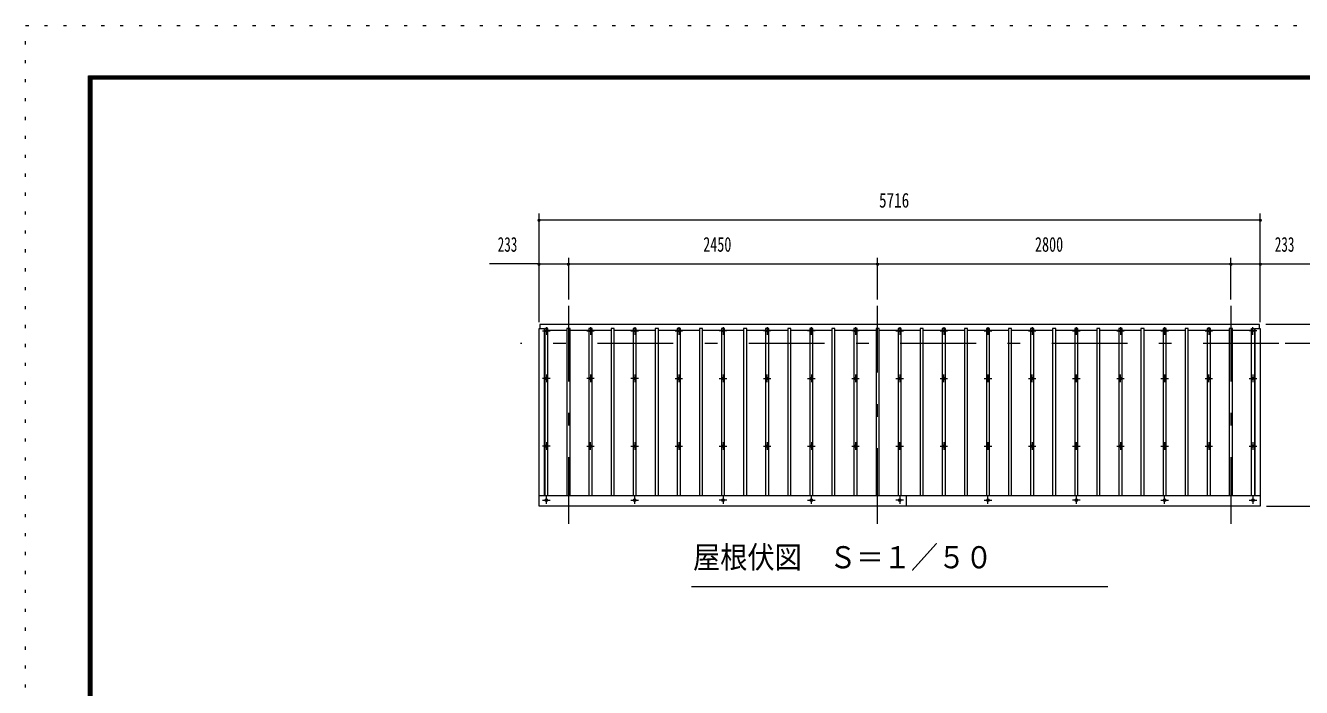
# Model space of a CAD drawing. Units: millimetres, scale not verified. Extents: x -22986 to 22989, y -10500 to 10500.
# Drawn here: x -6711 to 3401, y 5250 to 10500 of the extents above; entities that cross this region are included whole.
import ezdxf
from ezdxf.enums import TextEntityAlignment as Align

# ---------------------------------------------------------------- set-up
doc = ezdxf.new("R2010")
doc.units = ezdxf.units.MM
doc.header["$LTSCALE"] = 50
doc.linetypes.add('USER3', pattern=[24, 12, -5, 2, -5])
doc.linetypes.add('USER4', pattern=[3, 0.5, -2.5])
for name, color, linetype, lineweight in [('0-2_1-02BOLD', 7, 'Continuous', 18), ('0-3_1-22CENTER', 3, 'USER3', 18), ('0-4_1-42THIN', 4, 'Continuous', 18), ('0-5_1-52DIM', 3, 'Continuous', 18), ('0-C_F-F4PAPAER', 5, 'Continuous', 18), ('0-D_F-E_J_ADD', 5, 'USER4', 18)]:
    doc.layers.add(name, color=color, linetype=linetype, lineweight=lineweight)
doc.styles.add('ＭＳ ゴシック', font='')
doc.styles.get('ＭＳ ゴシック').set_extended_font_data('MS Gothic')

msp = doc.modelspace()

# ---------------------------------------------------------------- linework, layer by layer
at = {"layer": '0-2_1-02BOLD'}
for p, q in [((-2631.24, 8097.84), (-2631.24, 8127.67)), ((3064.76, 8127.67), (3064.76, 8097.84)), ((-2641.24, 6773.96), (3074.76, 6773.96)), ((271.76, 6687.67), (271.76, 6773.96))]:
    msp.add_line(p, q, dxfattribs=at)
for points in [[(3034.76, 6773.96), (3034.76, 8097.84), (3074.76, 8097.84), (3074.76, 6687.67), (-2641.24, 6687.67), (-2641.24, 8097.84), (-2601.24, 8097.84), (-2601.24, 6773.96)], [(3069.76, 8097.84), (3069.76, 8127.67), (-2636.24, 8127.67), (-2636.24, 8097.84)]]:
    msp.add_lwpolyline(points, dxfattribs=at)
for centre in [(-2583.24, 7701.14), (-2233.24, 7701.14), (-1883.24, 7701.14), (-1533.24, 7701.14), (-1183.24, 7701.14), (-833.24, 7701.14), (-483.24, 7701.14), (-133.24, 7701.14), (216.76, 7701.14), (566.76, 7701.14), (916.76, 7701.14), (1266.76, 7701.14), (1616.76, 7701.14), (1966.76, 7701.14), (2316.76, 7701.14), (2666.76, 7701.14), (3016.76, 7701.14), (-2583.24, 7164.54), (-2233.24, 7164.54), (-1883.24, 7164.54), (-1533.24, 7164.54), (-1183.24, 7164.54), (-833.24, 7164.54), (-483.24, 7164.54), (-133.24, 7164.54), (216.76, 7164.54), (566.76, 7164.54), (916.76, 7164.54), (1266.76, 7164.54), (1616.76, 7164.54), (1966.76, 7164.54), (2316.76, 7164.54), (2666.76, 7164.54), (3016.76, 7164.54), (-2583.24, 6735.28), (-1883.24, 6735.28), (-1183.24, 6735.28), (-483.24, 6735.28), (216.76, 6735.28), (916.76, 6735.28), (1616.76, 6735.28), (2316.76, 6735.28), (3016.76, 6735.28)]:
    msp.add_circle(centre, 10, dxfattribs=at)
for centre, start, end in [((-2583.23, 8067.55), 46.39838, 133.60162), ((-2583.23, 8088.55), 226.3961, 313.6039), ((-2233.23, 8067.55), 46.39838, 133.60162), ((-2233.23, 8088.55), 226.3961, 313.6039), ((-1883.23, 8067.55), 46.39838, 133.60162), ((-1883.23, 8088.55), 226.3961, 313.6039), ((-1533.23, 8067.55), 46.39838, 133.60162), ((-1533.23, 8088.55), 226.3961, 313.6039), ((-1183.23, 8067.55), 46.39838, 133.60162), ((-1183.23, 8088.55), 226.3961, 313.6039), ((-833.23, 8067.55), 46.39838, 133.60162), ((-833.23, 8088.55), 226.3961, 313.6039), ((-483.23, 8067.55), 46.39838, 133.60162), ((-483.23, 8088.55), 226.3961, 313.6039), ((-133.23, 8067.55), 46.39838, 133.60162), ((-133.23, 8088.55), 226.3961, 313.6039), ((216.77, 8067.55), 46.39838, 133.60162), ((216.77, 8088.55), 226.3961, 313.6039), ((566.77, 8067.55), 46.39838, 133.60162), ((566.77, 8088.55), 226.3961, 313.6039), ((916.77, 8067.55), 46.39838, 133.60162), ((916.77, 8088.55), 226.3961, 313.6039), ((1266.77, 8067.55), 46.39838, 133.60162), ((1266.77, 8088.55), 226.3961, 313.6039), ((1616.77, 8067.55), 46.39838, 133.60162), ((1616.77, 8088.55), 226.3961, 313.6039), ((1966.77, 8067.55), 46.39838, 133.60162), ((1966.77, 8088.55), 226.3961, 313.6039), ((2316.77, 8067.55), 46.39838, 133.60162), ((2316.77, 8088.55), 226.3961, 313.6039), ((2666.77, 8067.55), 46.39838, 133.60162), ((2666.77, 8088.55), 226.3961, 313.6039), ((3016.77, 8067.55), 46.39838, 133.60162), ((3016.77, 8088.55), 226.3961, 313.6039)]:
    msp.add_arc(centre, 14.5, start, end, dxfattribs=at)
at = {"layer": '0-3_1-22CENTER'}
for p, q in [((-2408.24, 8277.67), (-2408.24, 6547.67)), ((41.76, 6547.67), (41.76, 8277.67)), ((2841.76, 8277.67), (2841.76, 6547.67)), ((-2583.23, 8108.05), (-2583.23, 8048.05)), ((-2233.23, 8108.05), (-2233.23, 8048.05)), ((-1883.23, 8108.05), (-1883.23, 8048.05)), ((-1533.23, 8108.05), (-1533.23, 8048.05)), ((-1183.23, 8108.05), (-1183.23, 8048.05)), ((-833.23, 8108.05), (-833.23, 8048.05)), ((-483.23, 8048.05), (-483.23, 8108.05)), ((-133.23, 8108.05), (-133.23, 8048.05)), ((216.77, 8108.05), (216.77, 8048.05)), ((566.77, 8108.05), (566.77, 8048.05)), ((916.77, 8108.05), (916.77, 8048.05)), ((1266.77, 8108.05), (1266.77, 8048.05)), ((1616.77, 8108.05), (1616.77, 8048.05)), ((1966.77, 8108.05), (1966.77, 8048.05)), ((2316.77, 8108.05), (2316.77, 8048.05)), ((2666.77, 8108.05), (2666.77, 8048.05)), ((3016.77, 8048.05), (3016.77, 8108.05)), ((-2613.24, 8078.05), (-2553.23, 8078.05)), ((-2263.24, 8078.05), (-2203.23, 8078.05)), ((-1913.24, 8078.05), (-1853.23, 8078.05)), ((-1563.24, 8078.05), (-1503.23, 8078.05)), ((-1153.23, 8078.05), (-1213.24, 8078.05)), ((-803.23, 8078.05), (-863.24, 8078.05)), ((-453.23, 8078.05), (-513.24, 8078.05)), ((-103.23, 8078.05), (-163.24, 8078.05)), ((186.76, 8078.05), (246.77, 8078.05)), ((536.76, 8078.05), (596.77, 8078.05)), ((886.76, 8078.05), (946.77, 8078.05)), ((1236.76, 8078.05), (1296.77, 8078.05)), ((1586.76, 8078.05), (1646.77, 8078.05)), ((1936.76, 8078.05), (1996.77, 8078.05)), ((2286.76, 8078.05), (2346.77, 8078.05)), ((2636.76, 8078.05), (2696.77, 8078.05)), ((3046.77, 8078.05), (2986.76, 8078.05)), ((3221.76, 7977.67), (-2788.24, 7977.67)), ((-2553.24, 7701.14), (-2613.24, 7701.14)), ((-2583.24, 7731.14), (-2583.24, 7671.14)), ((-2203.24, 7701.14), (-2263.24, 7701.14)), ((-2233.24, 7731.14), (-2233.24, 7671.14)), ((-1853.24, 7701.14), (-1913.24, 7701.14)), ((-1883.24, 7731.14), (-1883.24, 7671.14)), ((-1563.24, 7701.14), (-1503.24, 7701.14)), ((-1533.24, 7731.14), (-1533.24, 7671.14)), ((-1213.24, 7701.14), (-1153.24, 7701.14)), ((-1183.24, 7731.14), (-1183.24, 7671.14)), ((-863.24, 7701.14), (-803.24, 7701.14)), ((-833.24, 7671.14), (-833.24, 7731.14)), ((-513.24, 7701.14), (-453.24, 7701.14)), ((-483.24, 7731.14), (-483.24, 7671.14)), ((-163.24, 7701.14), (-103.24, 7701.14)), ((-133.24, 7731.14), (-133.24, 7671.14)), ((186.76, 7701.14), (246.76, 7701.14)), ((216.76, 7731.14), (216.76, 7671.14)), ((536.76, 7701.14), (596.76, 7701.14)), ((566.76, 7671.14), (566.76, 7731.14)), ((886.76, 7701.14), (946.76, 7701.14)), ((916.76, 7731.14), (916.76, 7671.14)), ((1236.76, 7701.14), (1296.76, 7701.14)), ((1266.76, 7671.14), (1266.76, 7731.14)), ((1586.76, 7701.14), (1646.76, 7701.14)), ((1616.76, 7731.14), (1616.76, 7671.14)), ((1936.76, 7701.14), (1996.76, 7701.14)), ((1966.76, 7671.14), (1966.76, 7731.14)), ((2286.76, 7701.14), (2346.76, 7701.14)), ((2316.76, 7731.14), (2316.76, 7671.14)), ((2636.76, 7701.14), (2696.76, 7701.14)), ((2666.76, 7671.14), (2666.76, 7731.14)), ((2986.76, 7701.14), (3046.76, 7701.14)), ((3016.76, 7731.14), (3016.76, 7671.14)), ((-2583.24, 7194.54), (-2583.24, 7134.54)), ((-2233.24, 7134.54), (-2233.24, 7194.54)), ((-1883.24, 7194.54), (-1883.24, 7134.54)), ((-1533.24, 7194.54), (-1533.24, 7134.54)), ((-1183.24, 7194.54), (-1183.24, 7134.54)), ((-833.24, 7194.54), (-833.24, 7134.54)), ((-483.24, 7194.54), (-483.24, 7134.54)), ((-133.24, 7194.54), (-133.24, 7134.54)), ((216.76, 7134.54), (216.76, 7194.54)), ((566.76, 7194.54), (566.76, 7134.54)), ((916.76, 7194.54), (916.76, 7134.54)), ((1266.76, 7194.54), (1266.76, 7134.54)), ((1616.76, 7194.54), (1616.76, 7134.54)), ((1966.76, 7194.54), (1966.76, 7134.54)), ((2316.76, 7194.54), (2316.76, 7134.54)), ((2666.76, 7194.54), (2666.76, 7134.54)), ((3016.76, 7194.54), (3016.76, 7134.54)), ((-2553.24, 7164.54), (-2613.24, 7164.54)), ((-2263.24, 7164.54), (-2203.24, 7164.54)), ((-1913.24, 7164.54), (-1853.24, 7164.54)), ((-1563.24, 7164.54), (-1503.24, 7164.54)), ((-1213.24, 7164.54), (-1153.24, 7164.54)), ((-863.24, 7164.54), (-803.24, 7164.54)), ((-513.24, 7164.54), (-453.24, 7164.54)), ((-163.24, 7164.54), (-103.24, 7164.54)), ((186.76, 7164.54), (246.76, 7164.54)), ((536.76, 7164.54), (596.76, 7164.54)), ((886.76, 7164.54), (946.76, 7164.54)), ((1236.76, 7164.54), (1296.76, 7164.54)), ((1586.76, 7164.54), (1646.76, 7164.54)), ((1936.76, 7164.54), (1996.76, 7164.54)), ((2286.76, 7164.54), (2346.76, 7164.54)), ((2636.76, 7164.54), (2696.76, 7164.54)), ((2986.76, 7164.54), (3046.76, 7164.54)), ((-2613.24, 6735.28), (-2553.24, 6735.28)), ((-2583.24, 6705.28), (-2583.24, 6765.28)), ((-1913.24, 6735.28), (-1853.24, 6735.28)), ((-1883.24, 6705.28), (-1883.24, 6765.28)), ((-1153.24, 6735.28), (-1213.24, 6735.28)), ((-1183.24, 6765.28), (-1183.24, 6705.28)), ((-513.24, 6735.28), (-453.24, 6735.28)), ((-483.24, 6705.28), (-483.24, 6765.28)), ((246.76, 6735.28), (186.76, 6735.28)), ((216.76, 6765.28), (216.76, 6705.28)), ((886.76, 6735.28), (946.76, 6735.28)), ((916.76, 6705.28), (916.76, 6765.28)), ((1646.76, 6735.28), (1586.76, 6735.28)), ((1616.76, 6765.28), (1616.76, 6705.28)), ((2286.76, 6735.28), (2346.76, 6735.28)), ((2316.76, 6705.28), (2316.76, 6765.28)), ((2986.76, 6735.28), (3046.76, 6735.28)), ((3016.76, 6765.28), (3016.76, 6705.28))]:
    msp.add_line(p, q, dxfattribs=at)
at = {"layer": '0-4_1-42THIN'}
for p, q in [((-2570.73, 8097.84), (-2595.74, 8097.84)), ((-2595.74, 8097.84), (-2595.74, 6773.96)), ((-2570.74, 6773.96), (-2570.74, 8097.84)), ((-2420.74, 8097.84), (-2420.74, 6773.96)), ((-2395.73, 8097.84), (-2420.73, 8097.84)), ((-2395.74, 6773.96), (-2395.74, 8097.84)), ((-2220.73, 8097.84), (-2245.74, 8097.84)), ((-2245.74, 8097.84), (-2245.74, 6773.96)), ((-2220.74, 6773.96), (-2220.74, 8097.84)), ((-2070.74, 8097.84), (-2070.74, 6773.96)), ((-2045.73, 8097.84), (-2070.73, 8097.84)), ((-2045.74, 6773.96), (-2045.74, 8097.84)), ((-1870.73, 8097.84), (-1895.74, 8097.84)), ((-1895.74, 8097.84), (-1895.74, 6773.96)), ((-1870.74, 6773.96), (-1870.74, 8097.84)), ((-1720.74, 8097.84), (-1720.74, 6773.96)), ((-1695.73, 8097.84), (-1720.73, 8097.84)), ((-1695.74, 6773.96), (-1695.74, 8097.84)), ((-1520.73, 8097.84), (-1545.74, 8097.84)), ((-1545.74, 8097.84), (-1545.74, 6773.96)), ((-1520.73, 6773.96), (-1520.73, 8097.84)), ((-1370.74, 8097.84), (-1370.74, 6773.96)), ((-1345.73, 8097.84), (-1370.73, 8097.84)), ((-1345.74, 6773.96), (-1345.74, 8097.84)), ((-1170.74, 6773.96), (-1170.74, 8097.84)), ((-1020.74, 8097.84), (-1020.74, 6773.96)), ((-995.73, 8097.84), (-1020.73, 8097.84)), ((-995.74, 6773.96), (-995.74, 8097.84)), ((-820.73, 8097.84), (-845.74, 8097.84)), ((-845.74, 8097.84), (-845.74, 6773.96)), ((-820.74, 6773.96), (-820.74, 8097.84)), ((-670.74, 8097.84), (-670.74, 6773.96)), ((-645.73, 8097.84), (-670.73, 8097.84)), ((-645.74, 6773.96), (-645.74, 8097.84)), ((-470.73, 8097.84), (-495.74, 8097.84)), ((-495.74, 8097.84), (-495.74, 6773.96)), ((-470.74, 6773.96), (-470.74, 8097.84)), ((-320.74, 8097.84), (-320.74, 6773.96)), ((-295.74, 8097.84), (-320.73, 8097.84)), ((-295.74, 6773.96), (-295.74, 8097.84)), ((-120.73, 8097.84), (-145.74, 8097.84)), ((-145.74, 8097.84), (-145.74, 6773.96)), ((-120.74, 6773.96), (-120.74, 8097.84)), ((29.26, 8097.84), (29.26, 6773.96)), ((54.27, 8097.84), (29.27, 8097.84)), ((54.26, 6773.96), (54.26, 8097.84)), ((229.27, 8097.84), (204.26, 8097.84)), ((204.26, 8097.84), (204.26, 6773.96)), ((229.26, 6773.96), (229.26, 8097.84)), ((379.26, 8097.84), (379.26, 6773.96)), ((404.26, 8097.84), (379.27, 8097.84)), ((404.26, 6773.96), (404.26, 8097.84)), ((579.27, 8097.84), (554.26, 8097.84)), ((554.26, 8097.84), (554.26, 6773.96)), ((579.26, 6773.96), (579.26, 8097.84)), ((729.26, 8097.84), (729.26, 6773.96)), ((754.27, 8097.84), (729.27, 8097.84)), ((754.26, 6773.96), (754.26, 8097.84)), ((929.27, 8097.84), (904.26, 8097.84)), ((904.26, 8097.84), (904.26, 6773.96)), ((929.26, 6773.96), (929.26, 8097.84)), ((1079.26, 8097.84), (1079.26, 6773.96)), ((1104.26, 8097.84), (1079.27, 8097.84)), ((1104.26, 6773.96), (1104.26, 8097.84)), ((1279.27, 8097.84), (1254.26, 8097.84)), ((1254.26, 8097.84), (1254.26, 6773.96)), ((1279.26, 6773.96), (1279.26, 8097.84)), ((1429.26, 8097.84), (1429.26, 6773.96)), ((1454.27, 8097.84), (1429.27, 8097.84)), ((1454.26, 6773.96), (1454.26, 8097.84)), ((1629.27, 8097.84), (1604.26, 8097.84)), ((1604.26, 8097.84), (1604.26, 6773.96)), ((1629.26, 6773.96), (1629.26, 8097.84)), ((1779.26, 8097.84), (1779.26, 6773.96)), ((1804.27, 8097.84), (1779.27, 8097.84)), ((1804.26, 6773.96), (1804.26, 8097.84)), ((1979.26, 6773.96), (1979.26, 8097.84)), ((2129.26, 8097.84), (2129.26, 6773.96)), ((2154.27, 8097.84), (2129.27, 8097.84)), ((2154.26, 6773.96), (2154.26, 8097.84)), ((2329.27, 8097.84), (2304.26, 8097.84)), ((2304.26, 8097.84), (2304.26, 6773.96)), ((2329.26, 6773.96), (2329.26, 8097.84)), ((2479.26, 8097.84), (2479.26, 6773.96)), ((2504.27, 8097.84), (2479.27, 8097.84)), ((2504.26, 6773.96), (2504.26, 8097.84)), ((2679.27, 8097.84), (2654.26, 8097.84)), ((2654.26, 8097.84), (2654.26, 6773.96)), ((2679.26, 6773.96), (2679.26, 8097.84)), ((2829.26, 8097.84), (2829.26, 6773.96)), ((2854.27, 8097.84), (2829.27, 8097.84)), ((2854.26, 6773.96), (2854.26, 8097.84)), ((3004.26, 6773.96), (3004.26, 8097.84)), ((3004.26, 8097.84), (3029.27, 8097.84)), ((3029.26, 8097.84), (3029.26, 6773.96)), ((-2595.74, 8083.35), (-2601.24, 8083.35)), ((-2570.74, 8083.35), (-2420.74, 8083.35)), ((-2395.74, 8083.35), (-2245.74, 8083.35)), ((-2220.74, 8083.35), (-2070.74, 8083.35)), ((-2045.74, 8083.35), (-1895.74, 8083.35)), ((-1870.74, 8083.35), (-1720.74, 8083.35)), ((-1695.74, 8083.35), (-1545.74, 8083.35)), ((-1520.74, 8083.35), (-1370.74, 8083.35)), ((-1345.74, 8083.35), (-1195.74, 8083.35)), ((-1170.74, 8083.35), (-1020.74, 8083.35)), ((-995.74, 8083.35), (-845.74, 8083.35)), ((-820.74, 8083.35), (-670.74, 8083.35)), ((-645.74, 8083.35), (-495.74, 8083.35)), ((-470.74, 8083.35), (-320.74, 8083.35)), ((-295.74, 8083.35), (-145.74, 8083.35)), ((-120.74, 8083.35), (29.26, 8083.35)), ((54.26, 8083.35), (204.26, 8083.35)), ((229.26, 8083.35), (379.26, 8083.35)), ((404.26, 8083.35), (554.26, 8083.35)), ((579.26, 8083.35), (729.26, 8083.35)), ((754.26, 8083.35), (904.26, 8083.35)), ((929.26, 8083.35), (1079.26, 8083.35)), ((1104.26, 8083.35), (1254.26, 8083.35)), ((1279.26, 8083.35), (1429.26, 8083.35)), ((1454.26, 8083.35), (1604.26, 8083.35)), ((1629.26, 8083.35), (1779.26, 8083.35)), ((1804.26, 8083.35), (1954.26, 8083.35)), ((1979.26, 8083.35), (2129.26, 8083.35)), ((2154.26, 8083.35), (2304.26, 8083.35)), ((2329.26, 8083.35), (2479.26, 8083.35)), ((2504.26, 8083.35), (2654.26, 8083.35)), ((2679.26, 8083.35), (2829.26, 8083.35)), ((2854.26, 8083.35), (3004.26, 8083.35)), ((3029.26, 8083.35), (3034.76, 8083.35))]:
    msp.add_line(p, q, dxfattribs=at)
for points in [[(-1170.73, 8097.84), (-1195.74, 8097.84), (-1195.74, 6773.96)], [(1979.27, 8097.84), (1954.26, 8097.84), (1954.26, 6773.96)]]:
    msp.add_lwpolyline(points, dxfattribs=at)
at = {"layer": '0-5_1-52DIM'}
for p, q in [((-2641.24, 8147.84), (-2641.24, 9008.67)), ((3074.76, 8147.84), (3074.76, 9008.67)), ((-2631.24, 8958.67), (-2651.24, 8958.67)), ((-2641.24, 8958.67), (3074.76, 8958.67)), ((3084.76, 8958.67), (3064.76, 8958.67)), ((-2641.24, 8608.67), (-3033.74, 8608.67)), ((-2631.24, 8608.67), (-2651.24, 8608.67)), ((-2641.24, 8608.67), (-2408.24, 8608.67)), ((-2398.24, 8608.67), (-2418.24, 8608.67)), ((-2408.24, 8658.67), (-2408.24, 8327.67)), ((-2408.24, 8608.67), (41.76, 8608.67)), ((51.76, 8608.67), (31.76, 8608.67)), ((41.76, 8327.67), (41.76, 8658.67)), ((41.76, 8608.67), (2841.76, 8608.67)), ((2851.76, 8608.67), (2831.76, 8608.67)), ((2841.76, 8327.67), (2841.76, 8658.67)), ((2841.76, 8608.67), (3074.76, 8608.67)), ((3084.76, 8608.67), (3064.76, 8608.67)), ((3074.76, 8608.67), (3467.26, 8608.67)), ((4171.76, 8127.67), (3119.76, 8127.67)), ((3821.75, 7977.67), (3271.76, 7977.67)), ((3124.76, 6687.67), (4171.76, 6687.67)), ((1866.76, 6047.67), (-1433.24, 6047.67))]:
    msp.add_line(p, q, dxfattribs=at)
for centre in [(-2641.24, 8958.67), (3074.76, 8958.67), (-2641.24, 8608.67), (-2408.24, 8608.67), (41.76, 8608.67), (2841.76, 8608.67), (3074.76, 8608.67)]:
    msp.add_arc(centre, 10, 180, 0, dxfattribs=at)
at = {"layer": '0-C_F-F4PAPAER'}
for points in [[(22489.1, -10000), (-6210.9, -10000), (-6210.9, 10100), (22489.1, 10100)], [(22486.6, -9997.5), (22486.6, 10097.5), (-6208.4, 10097.5), (-6208.4, -9997.5)], [(22484.1, -9995), (-6205.9, -9995), (-6205.9, 10095), (22484.1, 10095)], [(22481.6, -9992.5), (22481.6, 10092.5), (-6203.4, 10092.5), (-6203.4, -9992.5)], [(22479.1, -9990), (-6200.9, -9990), (-6200.9, 10090), (22479.1, 10090)], [(22476.6, -9987.5), (22476.6, 10087.5), (-6198.4, 10087.5), (-6198.4, -9987.5)], [(22474.1, -9985), (-6195.9, -9985), (-6195.9, 10085), (22474.1, 10085)], [(22471.6, -9982.5), (-6193.4, -9982.5), (-6193.4, 10082.5), (22471.6, 10082.5)], [(22469.1, -9980), (22469.1, 10080), (-6190.9, 10080), (-6190.9, -9980)], [(22466.6, -9977.5), (22466.6, 10077.5), (-6188.4, 10077.5), (-6188.4, -9977.5)], [(22464.1, -9975), (22464.1, 10075), (-6185.9, 10075), (-6185.9, -9975)]]:
    msp.add_lwpolyline(points, close=True, dxfattribs=at)
at = {"layer": '0-D_F-E_J_ADD'}
msp.add_lwpolyline([(22989.1, -10500), (-6710.9, -10500), (-6710.9, 10500), (22989.1, 10500)], close=True, dxfattribs=at)

# ---------------------------------------------------------------- texts
at = {"layer": '0-5_1-52DIM', "color": 7, "style": 'ＭＳ ゴシック'}
for s, height, width, p in [('5716', 117.2, 0.75, (53.23, 9020.67)), ('233', 117.2, 0.65, (-2968.75, 8670.67)), ('2450', 117.2, 0.7, (-1340.11, 8670.67)), ('2800', 117.2, 0.7, (1289.16, 8670.67)), ('233', 117.2, 0.65, (3189.75, 8670.67)), ('屋根伏図\u3000Ｓ＝１／５０', 175.8, 0.9, (-1421.24, 6142.32))]:
    msp.add_text(s, height=height, dxfattribs=dict(at, width=width)).set_placement(p, align=Align.BOTTOM_LEFT)

doc.saveas('drawing.dxf')
